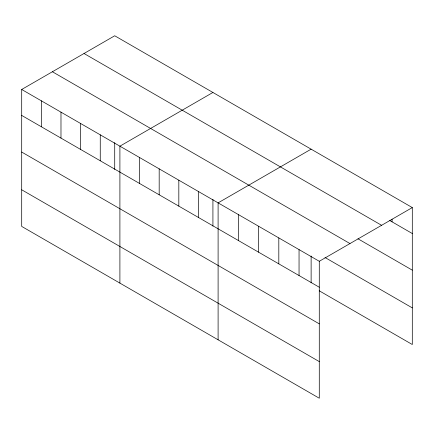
<?xml version="1.0" encoding="UTF-8"?>
<svg xmlns="http://www.w3.org/2000/svg" width="434" height="434" viewBox="0 0 434 434"><rect width="100%" height="100%" fill="white"/><g stroke="black" fill="none" stroke-linecap="round" stroke-linejoin="round"><path stroke-width="0.65" d="M21.7 89.48L319.283 261.284L319.283 398.228L21.7 226.418L21.7 89.48L114.717 35.772L412.3 207.582L412.3 344.52L319.218 290.78M212.92 92.469L119.903 146.177L119.903 283.114M311.124 149.166L218.101 202.873L218.101 339.811M319.283 261.284L412.3 207.582M389.754 220.505L412.3 233.525M84.022 53.496L381.605 225.306M357.952 238.776L412.3 270.154M52.395 71.756L349.978 243.561M324.995 257.492L412.3 307.89M21.7 115.422L319.283 287.227M21.7 152.052L319.283 323.856M21.7 189.788L319.283 361.598M392.065 219.181L392.065 221.845M311.124 256.022L311.124 282.838M299.048 249.604L299.048 275.547M278.812 237.919L278.812 263.861M258.577 226.239L258.577 252.181M238.342 214.553L238.342 240.496M212.92 199.325L212.92 226.141M198.463 191.53L198.463 217.477M178.824 180.191L178.824 206.134M159.18 168.853L159.18 194.795M139.542 157.515L139.542 183.457M114.717 142.629L114.717 169.444M100.259 134.833L100.259 160.781M80.621 123.495L80.621 149.437M60.982 112.156L60.982 138.099M41.339 100.818L41.339 126.761"/></g></svg>
